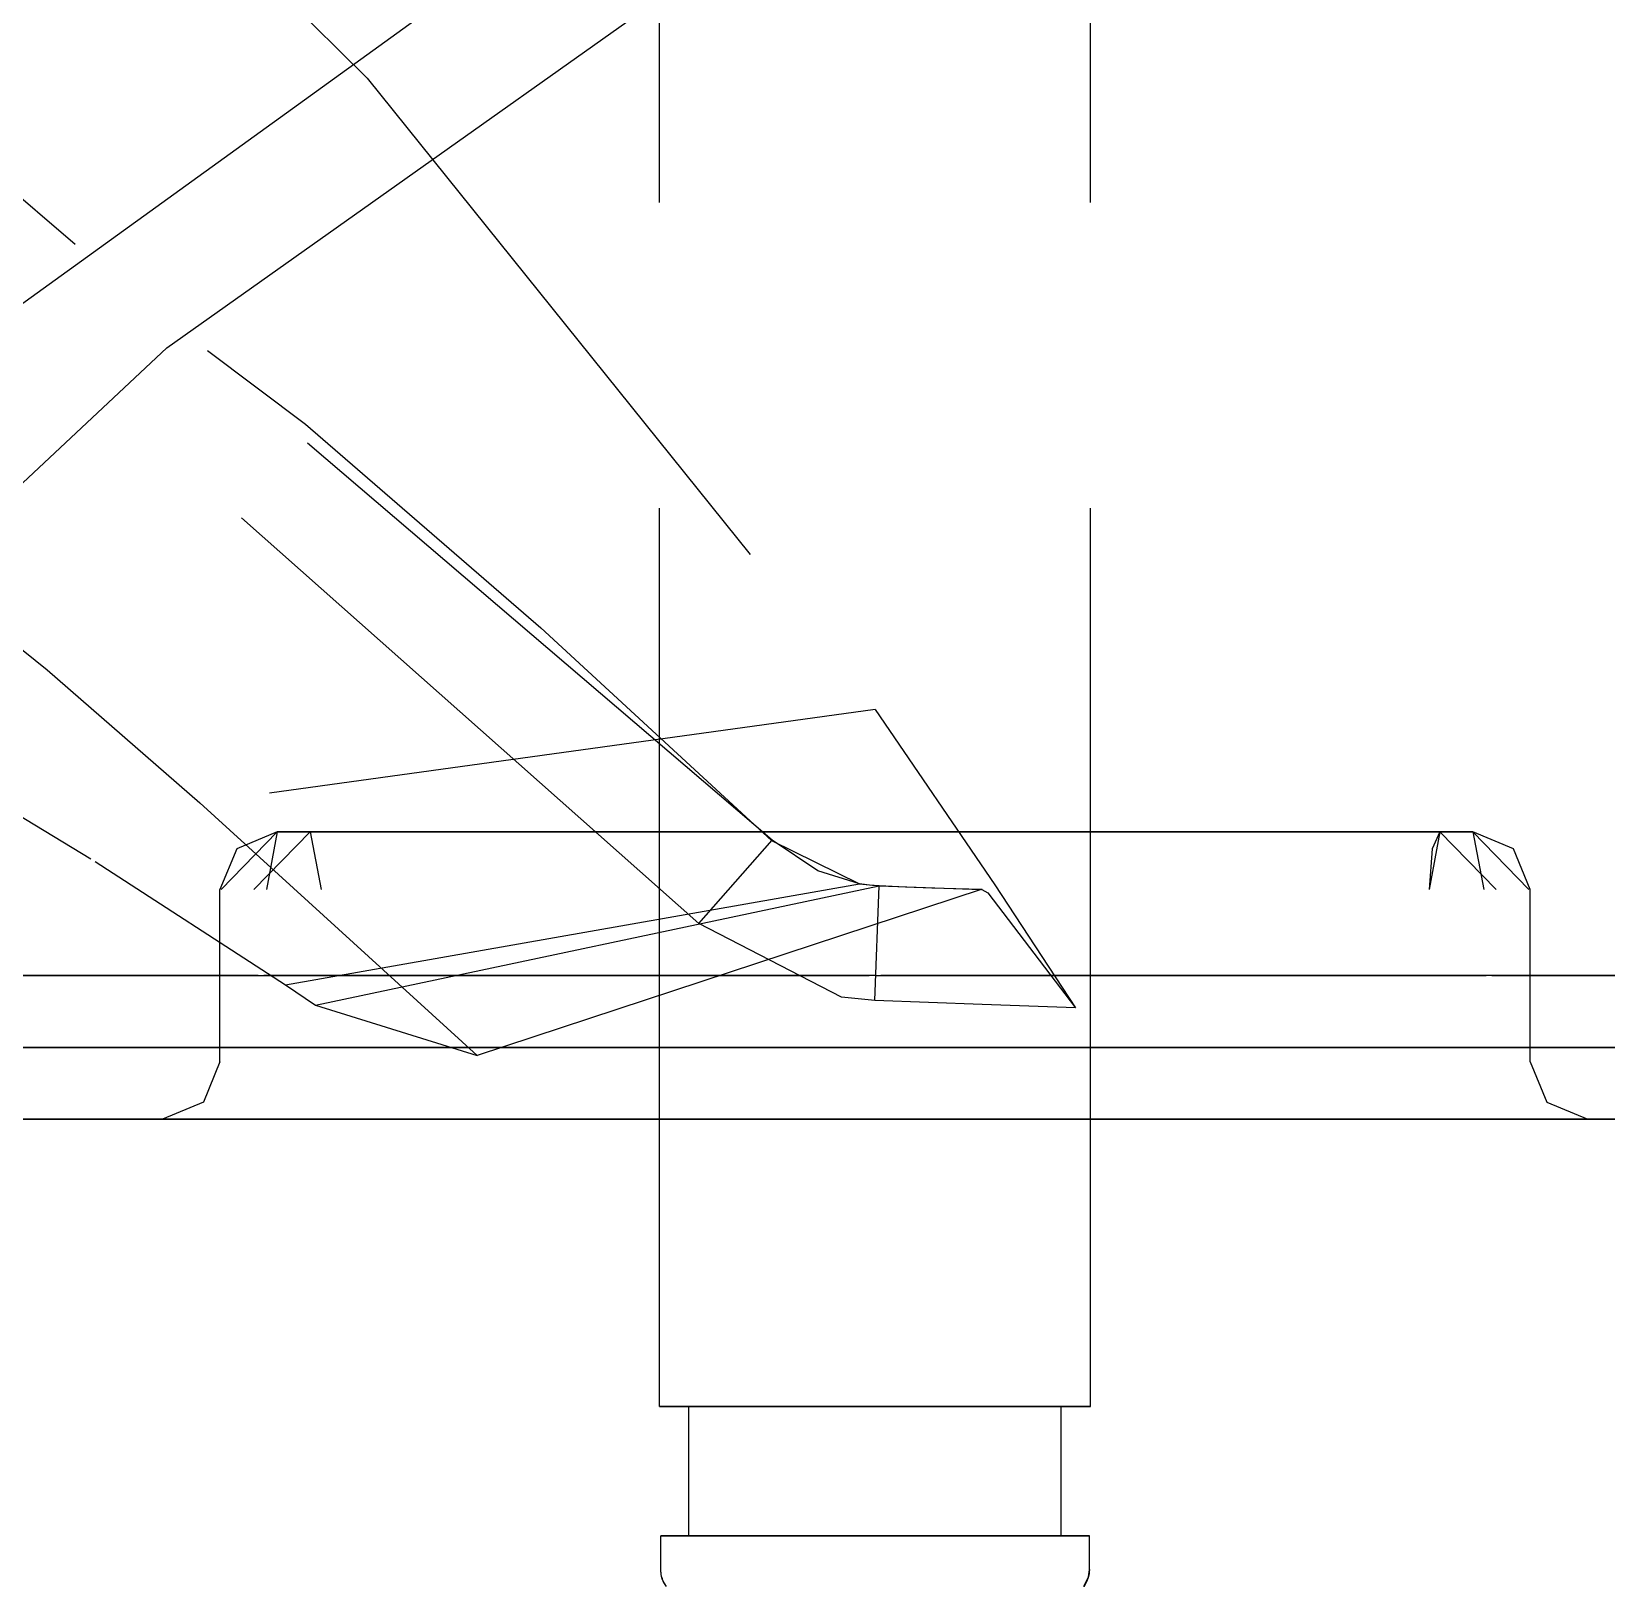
# Model space of a CAD drawing. Header units: metres. Extents: x -18 to 410, y -32 to 287.
# Drawn here: x 153.65 to 161.38, y 70.53 to 78.16 of the extents above; entities that cross this region are included whole.
import ezdxf

# ---------------------------------------------------------------- set-up
doc = ezdxf.new("R2010")
doc.units = ezdxf.units.M
doc.linetypes.add('DASHED', pattern=[4.5, 3, -1.5])
doc.layers.add('HIDDEN', color=9, linetype='DASHED')
doc.layers.add('VISIBLE', color=3, linetype='Continuous')

msp = doc.modelspace()

# ---------------------------------------------------------------- linework, layer by layer
at = {"layer": 'HIDDEN'}
for p, q in [((156.7305, 72.8204), (156.7305, 82.9036)), ((158.8458, 72.8204), (158.8458, 82.9036)), ((156.7305, 72.8204), (156.7305, 82.4803)), ((158.8458, 72.8204), (158.8458, 82.4803)), ((157.7881, 74.8313), (154.4741, 74.3744)), ((154.854, 74.2306), (155.0153, 74.2306)), ((155.0153, 74.2306), (154.854, 74.2306)), ((160.561, 74.2306), (160.7222, 74.2306)), ((160.7222, 74.2306), (160.561, 74.2306)), ((154.572, 73.1024), (154.572, 73.9486)), ((154.572, 73.1024), (154.572, 73.9486)), ((154.894, 73.48), (157.7121, 73.9761)), ((155.042, 73.3799), (157.8079, 73.9659)), ((158.3088, 73.9486), (155.8354, 73.1335)), ((161.0043, 73.1024), (161.0043, 73.9486)), ((161.0043, 73.1024), (161.0043, 73.9486)), ((154.3023, 72.8204), (154.4636, 72.8204)), ((154.4636, 72.8204), (154.3023, 72.8204)), ((161.1127, 72.8204), (161.274, 72.8204)), ((161.274, 72.8204), (161.1127, 72.8204)), ((156.8743, 71.4102), (156.7305, 71.4102)), ((158.8458, 71.4102), (158.7019, 71.4102)), ((156.8743, 70.7756), (156.7361, 70.7756)), ((158.8401, 70.7756), (158.7019, 70.7756))]:
    msp.add_line(p, q, dxfattribs=at)
for points in [[(133.5361, 85.3275), (137.1845, 84.4383), (141.2161, 82.8377), (145.0703, 80.8846), (148.7691, 78.7025), (151.6465, 76.7), (153.7235, 75.0263), (154.4741, 74.3744)], [(146.9204, 83.8651), (148.4717, 83.2868), (150.8679, 81.8001), (153.3427, 79.8609), (155.2951, 77.9315), (157.7881, 74.8313)], [(131.7312, 83.5734), (135.5133, 82.4072), (139.295, 81.1442), (146.2563, 78.2773), (151.3757, 75.657), (153.9604, 74.0853)], [(146.5463, 82.2771), (150.9113, 79.2935), (154.9926, 76.2335), (156.1477, 75.2322), (157.279, 74.1894)], [(157.2829, 74.1902), (153.1856, 77.6928), (151.7779, 78.7181), (149.5963, 80.1973), (146.6602, 82.2381)], [(156.9229, 73.7818), (153.1343, 77.142), (149.5576, 79.7296), (148.079, 80.7664), (146.6981, 81.7842)], [(157.7881, 74.8313), (158.3755, 73.9706)], [(155.8354, 73.1335), (154.4741, 74.3744)], [(154.854, 74.2306), (154.6546, 74.148), (154.572, 73.9486)], [(154.854, 74.2306), (154.6546, 74.148), (154.572, 73.9486)], [(154.854, 74.2306), (154.5782, 73.9486)], [(154.854, 74.2306), (154.5782, 73.9486)], [(155.0153, 74.2306), (154.7395, 73.9486)], [(155.0153, 74.2306), (154.7395, 73.9486)], [(154.854, 74.2306), (154.8005, 73.9486)], [(154.854, 74.2306), (154.8005, 73.9486)], [(160.7222, 74.2306), (160.3072, 74.2306), (159.8902, 74.2306), (159.4717, 74.2306), (159.0519, 74.2306), (158.6312, 74.2306), (158.2098, 74.2306), (157.7881, 74.2306), (157.3665, 74.2306), (156.9451, 74.2306), (156.5244, 74.2306), (156.1046, 74.2306), (155.6861, 74.2306), (155.2691, 74.2306), (154.854, 74.2306)], [(154.854, 74.2306), (155.2691, 74.2306), (155.6861, 74.2306), (156.1046, 74.2306), (156.5244, 74.2306), (156.9451, 74.2306), (157.3665, 74.2306), (157.7881, 74.2306), (158.2098, 74.2306), (158.6312, 74.2306), (159.0519, 74.2306), (159.4717, 74.2306), (159.8902, 74.2306), (160.3072, 74.2306), (160.7222, 74.2306)], [(155.0153, 74.2306), (155.0687, 73.9486)], [(155.0153, 74.2306), (155.4076, 74.2306), (155.8017, 74.2306), (156.1972, 74.2306), (156.5939, 74.2306), (156.9915, 74.2306), (157.3897, 74.2306), (157.7881, 74.2306), (158.1866, 74.2306), (158.5848, 74.2306), (158.9824, 74.2306), (159.3791, 74.2306), (159.7746, 74.2306), (160.1687, 74.2306), (160.561, 74.2306)], [(160.561, 74.2306), (160.1687, 74.2306), (159.7746, 74.2306), (159.3791, 74.2306), (158.9824, 74.2306), (158.5848, 74.2306), (158.1866, 74.2306), (157.7881, 74.2306), (157.3897, 74.2306), (156.9915, 74.2306), (156.5939, 74.2306), (156.1972, 74.2306), (155.8017, 74.2306), (155.4076, 74.2306), (155.0153, 74.2306)], [(155.0153, 74.2306), (155.0687, 73.9486)], [(160.561, 74.2306), (160.5076, 73.9486)], [(160.561, 74.2306), (160.5232, 74.148), (160.5076, 73.9486)], [(160.561, 74.2306), (160.8368, 73.9486)], [(160.561, 74.2306), (160.8368, 73.9486)], [(160.7222, 74.2306), (160.9981, 73.9486)], [(160.7222, 74.2306), (160.7758, 73.9486)], [(160.7222, 74.2306), (160.7758, 73.9486)], [(160.7222, 74.2306), (160.9981, 73.9486)], [(161.0043, 73.9486), (160.9217, 74.148), (160.7222, 74.2306)], [(161.0043, 73.9486), (160.9217, 74.148), (160.7222, 74.2306)], [(156.9229, 73.7818), (157.2829, 74.1902)], [(157.2829, 74.1902), (157.279, 74.1894)], [(157.279, 74.1894), (157.7121, 73.9761)], [(157.7124, 73.9766), (157.507, 74.0402), (157.2829, 74.1902)], [(153.9604, 74.0853), (154.894, 73.48)], [(157.7121, 73.9761), (157.8079, 73.9659)], [(157.8079, 73.9662), (157.7606, 73.9699), (157.7124, 73.9766)], [(157.7871, 73.4026), (157.8079, 73.9662)], [(157.8079, 73.9662), (157.8079, 73.9659)], [(158.3138, 73.9489), (158.1851, 73.952), (158.0673, 73.9551), (157.9375, 73.9602), (157.8079, 73.9662)], [(157.8079, 73.9659), (158.3088, 73.9486)], [(158.3118, 73.9489), (158.3418, 73.9319)], [(158.3418, 73.9319), (158.7725, 73.3675)], [(158.3755, 73.9706), (158.7725, 73.3675)], [(157.6231, 73.4205), (156.9229, 73.7818)], [(171.6081, 73.5255), (171.2616, 73.5255), (170.2395, 73.5255), (168.593, 73.5255), (166.4048, 73.5255), (163.7844, 73.5255), (160.8634, 73.5255), (157.7881, 73.5255), (154.7129, 73.5255), (151.7919, 73.5255), (149.1715, 73.5255), (146.9832, 73.5255), (145.3368, 73.5255), (144.3147, 73.5255), (143.9682, 73.5255)], [(143.9682, 73.5255), (144.3152, 73.5255), (145.3377, 73.5255), (146.9843, 73.5255), (149.1726, 73.5255), (151.7927, 73.5255), (154.7133, 73.5255), (157.7881, 73.5255), (160.8629, 73.5255), (163.7836, 73.5255), (166.4037, 73.5255), (168.5919, 73.5255), (170.2386, 73.5255), (171.261, 73.5255), (171.6081, 73.5255)], [(144.1797, 73.5255), (144.5209, 73.5255), (145.5274, 73.5255), (147.1486, 73.5255), (149.3034, 73.5255), (151.8837, 73.5255), (154.76, 73.5255), (157.7881, 73.5255), (160.8163, 73.5255), (163.6926, 73.5255), (166.2729, 73.5255), (168.4277, 73.5255), (170.0489, 73.5255), (171.0554, 73.5255), (171.3966, 73.5255)], [(171.3966, 73.5255), (171.0548, 73.5255), (170.048, 73.5255), (168.4266, 73.5255), (166.2718, 73.5255), (163.6918, 73.5255), (160.8159, 73.5255), (157.7881, 73.5255), (154.7604, 73.5255), (151.8845, 73.5255), (149.3044, 73.5255), (147.1497, 73.5255), (145.5283, 73.5255), (144.5215, 73.5255), (144.1797, 73.5255)], [(154.894, 73.48), (155.042, 73.3799)], [(155.042, 73.3799), (155.8354, 73.1335)], [(157.7871, 73.4026), (157.6231, 73.4205)], [(158.3146, 73.384), (157.7871, 73.4026)], [(158.7725, 73.3675), (158.3146, 73.384)], [(157.7881, 73.173), (156.2647, 73.173), (154.7604, 73.173), (153.2942, 73.173), (151.8845, 73.173), (150.5489, 73.173), (149.3044, 73.173), (148.1666, 73.173), (147.1497, 73.173), (146.2666, 73.173), (145.5283, 73.173), (144.9442, 73.173), (144.5215, 73.173), (144.2656, 73.173), (144.1797, 73.173)], [(144.1797, 73.173), (144.2653, 73.173), (144.5209, 73.173), (144.9434, 73.173), (145.5274, 73.173), (146.2655, 73.173), (147.1486, 73.173), (148.1655, 73.173), (149.3034, 73.173), (150.548, 73.173), (151.8837, 73.173), (153.2936, 73.173), (154.76, 73.173), (156.2645, 73.173), (157.7881, 73.173)], [(171.3966, 73.173), (171.3107, 73.173), (171.0548, 73.173), (170.6321, 73.173), (170.048, 73.173), (169.3097, 73.173), (168.4266, 73.173), (167.4097, 73.173), (166.2718, 73.173), (165.0273, 73.173), (163.6918, 73.173), (162.2821, 73.173), (160.8159, 73.173), (159.3116, 73.173), (157.7881, 73.173)], [(157.7881, 73.173), (159.3118, 73.173), (160.8163, 73.173), (162.2827, 73.173), (163.6926, 73.173), (165.0283, 73.173), (166.2729, 73.173), (167.4108, 73.173), (168.4277, 73.173), (169.3107, 73.173), (170.0489, 73.173), (170.6329, 73.173), (171.0554, 73.173), (171.311, 73.173), (171.3966, 73.173)], [(154.572, 73.1024), (154.491, 72.9046), (154.29, 72.8204)], [(161.0043, 73.1024), (161.0853, 72.9046), (161.2863, 72.8204)], [(157.7881, 72.8204), (155.9094, 72.8204), (154.0544, 72.8204), (152.2462, 72.8204), (150.5078, 72.8204), (148.8608, 72.8204), (147.3261, 72.8204), (145.923, 72.8204), (144.669, 72.8204), (143.58, 72.8204), (142.6696, 72.8204), (141.9493, 72.8204), (141.4281, 72.8204), (141.1126, 72.8204), (141.0067, 72.8204)], [(143.8271, 72.8204), (143.9149, 72.8204), (144.1772, 72.8204), (144.6106, 72.8204), (145.2097, 72.8204), (145.967, 72.8204), (146.873, 72.8204), (147.9162, 72.8204), (149.0836, 72.8204), (150.3604, 72.8204), (151.7307, 72.8204), (153.1771, 72.8204), (154.6815, 72.8204), (156.225, 72.8204), (157.7881, 72.8204)], [(157.7881, 72.8204), (156.2252, 72.8204), (154.682, 72.8204), (153.1777, 72.8204), (151.7315, 72.8204), (150.3614, 72.8204), (149.0846, 72.8204), (147.9173, 72.8204), (146.8741, 72.8204), (145.9681, 72.8204), (145.2107, 72.8204), (144.6114, 72.8204), (144.1778, 72.8204), (143.9152, 72.8204), (143.8271, 72.8204)], [(154.7469, 72.8204), (154.6929, 72.8204), (154.6405, 72.8204), (154.5902, 72.8204), (154.5424, 72.8204), (154.4976, 72.8204), (154.4564, 72.8204), (154.4189, 72.8204), (154.3857, 72.8204), (154.3571, 72.8204), (154.3332, 72.8204), (154.3144, 72.8204), (154.3009, 72.8204), (154.2927, 72.8204), (154.29, 72.8204)], [(154.29, 72.8204), (154.29, 72.8204), (154.2902, 72.8204), (154.2905, 72.8204), (154.291, 72.8204), (154.2915, 72.8204), (154.2922, 72.8204), (154.2931, 72.8204), (154.294, 72.8204), (154.2951, 72.8204), (154.2963, 72.8204), (154.2976, 72.8204), (154.299, 72.8204), (154.3006, 72.8204), (154.3023, 72.8204)], [(154.3023, 72.8204), (154.3006, 72.8204), (154.299, 72.8204), (154.2976, 72.8204), (154.2963, 72.8204), (154.2951, 72.8204), (154.294, 72.8204), (154.2931, 72.8204), (154.2922, 72.8204), (154.2915, 72.8204), (154.291, 72.8204), (154.2905, 72.8204), (154.2902, 72.8204), (154.29, 72.8204), (154.29, 72.8204)], [(154.29, 72.8204), (154.2927, 72.8204), (154.3009, 72.8204), (154.3144, 72.8204), (154.3332, 72.8204), (154.3571, 72.8204), (154.3857, 72.8204), (154.4189, 72.8204), (154.4564, 72.8204), (154.4976, 72.8204), (154.5424, 72.8204), (154.5902, 72.8204), (154.6405, 72.8204), (154.6929, 72.8204), (154.7469, 72.8204)], [(154.4636, 72.8204), (154.4799, 72.8204), (154.5029, 72.8204), (154.5321, 72.8204), (154.5672, 72.8204), (154.6079, 72.8204), (154.6535, 72.8204), (154.7036, 72.8204), (154.7575, 72.8204), (154.8145, 72.8204), (154.8741, 72.8204), (154.9353, 72.8204), (154.9976, 72.8204), (155.0601, 72.8204), (155.122, 72.8204)], [(155.122, 72.8204), (155.0601, 72.8204), (154.9976, 72.8204), (154.9353, 72.8204), (154.8741, 72.8204), (154.8145, 72.8204), (154.7575, 72.8204), (154.7036, 72.8204), (154.6535, 72.8204), (154.6079, 72.8204), (154.5672, 72.8204), (154.5321, 72.8204), (154.5029, 72.8204), (154.4799, 72.8204), (154.4636, 72.8204)], [(160.8294, 72.8204), (160.3992, 72.8204), (159.967, 72.8204), (159.5332, 72.8204), (159.0981, 72.8204), (158.662, 72.8204), (158.2252, 72.8204), (157.7881, 72.8204), (157.3511, 72.8204), (156.9143, 72.8204), (156.4782, 72.8204), (156.0431, 72.8204), (155.6093, 72.8204), (155.1771, 72.8204), (154.7469, 72.8204)], [(154.7469, 72.8204), (155.1771, 72.8204), (155.6093, 72.8204), (156.0431, 72.8204), (156.4782, 72.8204), (156.9143, 72.8204), (157.3511, 72.8204), (157.7881, 72.8204), (158.2252, 72.8204), (158.662, 72.8204), (159.0981, 72.8204), (159.5332, 72.8204), (159.967, 72.8204), (160.3992, 72.8204), (160.8294, 72.8204)], [(155.122, 72.8204), (155.4992, 72.8204), (155.8781, 72.8204), (156.2584, 72.8204), (156.6399, 72.8204), (157.0221, 72.8204), (157.405, 72.8204), (157.7881, 72.8204), (158.1713, 72.8204), (158.5541, 72.8204), (158.9364, 72.8204), (159.3179, 72.8204), (159.6982, 72.8204), (160.0771, 72.8204), (160.4543, 72.8204)], [(160.4543, 72.8204), (160.0771, 72.8204), (159.6982, 72.8204), (159.3179, 72.8204), (158.9364, 72.8204), (158.5541, 72.8204), (158.1713, 72.8204), (157.7881, 72.8204), (157.405, 72.8204), (157.0221, 72.8204), (156.6399, 72.8204), (156.2584, 72.8204), (155.8781, 72.8204), (155.4992, 72.8204), (155.122, 72.8204)], [(157.7881, 72.8204), (159.3513, 72.8204), (160.8948, 72.8204), (162.3992, 72.8204), (163.8456, 72.8204), (165.2158, 72.8204), (166.4927, 72.8204), (167.6601, 72.8204), (168.7033, 72.8204), (169.6093, 72.8204), (170.3666, 72.8204), (170.9657, 72.8204), (171.3991, 72.8204), (171.6614, 72.8204), (171.7491, 72.8204)], [(174.5695, 72.8204), (174.4637, 72.8204), (174.1482, 72.8204), (173.627, 72.8204), (172.9067, 72.8204), (171.9963, 72.8204), (170.9073, 72.8204), (169.6533, 72.8204), (168.2501, 72.8204), (166.7155, 72.8204), (165.0685, 72.8204), (163.3301, 72.8204), (161.5219, 72.8204), (159.6668, 72.8204), (157.7881, 72.8204)], [(171.7491, 72.8204), (171.661, 72.8204), (171.3985, 72.8204), (170.9649, 72.8204), (170.3656, 72.8204), (169.6082, 72.8204), (168.7022, 72.8204), (167.659, 72.8204), (166.4916, 72.8204), (165.2149, 72.8204), (163.8448, 72.8204), (162.3985, 72.8204), (160.8943, 72.8204), (159.3511, 72.8204), (157.7881, 72.8204)], [(160.4543, 72.8204), (160.5162, 72.8204), (160.5787, 72.8204), (160.6409, 72.8204), (160.7022, 72.8204), (160.7617, 72.8204), (160.8188, 72.8204), (160.8727, 72.8204), (160.9228, 72.8204), (160.9684, 72.8204), (161.0091, 72.8204), (161.0442, 72.8204), (161.0734, 72.8204), (161.0964, 72.8204), (161.1127, 72.8204)], [(161.1127, 72.8204), (161.0964, 72.8204), (161.0734, 72.8204), (161.0442, 72.8204), (161.0091, 72.8204), (160.9684, 72.8204), (160.9228, 72.8204), (160.8727, 72.8204), (160.8188, 72.8204), (160.7617, 72.8204), (160.7022, 72.8204), (160.6409, 72.8204), (160.5787, 72.8204), (160.5162, 72.8204), (160.4543, 72.8204)], [(161.2863, 72.8204), (161.2836, 72.8204), (161.2754, 72.8204), (161.2618, 72.8204), (161.2431, 72.8204), (161.2192, 72.8204), (161.1906, 72.8204), (161.1574, 72.8204), (161.1199, 72.8204), (161.0786, 72.8204), (161.0339, 72.8204), (160.9861, 72.8204), (160.9358, 72.8204), (160.8834, 72.8204), (160.8294, 72.8204)], [(160.8294, 72.8204), (160.8834, 72.8204), (160.9358, 72.8204), (160.9861, 72.8204), (161.0339, 72.8204), (161.0786, 72.8204), (161.1199, 72.8204), (161.1574, 72.8204), (161.1906, 72.8204), (161.2192, 72.8204), (161.2431, 72.8204), (161.2618, 72.8204), (161.2754, 72.8204), (161.2836, 72.8204), (161.2863, 72.8204)], [(161.274, 72.8204), (161.2757, 72.8204), (161.2773, 72.8204), (161.2787, 72.8204), (161.28, 72.8204), (161.2812, 72.8204), (161.2823, 72.8204), (161.2832, 72.8204), (161.284, 72.8204), (161.2847, 72.8204), (161.2853, 72.8204), (161.2858, 72.8204), (161.2861, 72.8204), (161.2863, 72.8204), (161.2863, 72.8204)], [(161.2863, 72.8204), (161.2863, 72.8204), (161.2861, 72.8204), (161.2858, 72.8204), (161.2853, 72.8204), (161.2847, 72.8204), (161.284, 72.8204), (161.2832, 72.8204), (161.2823, 72.8204), (161.2812, 72.8204), (161.28, 72.8204), (161.2787, 72.8204), (161.2773, 72.8204), (161.2757, 72.8204), (161.274, 72.8204)], [(157.7881, 71.4102), (157.6699, 71.4102), (157.5532, 71.4102), (157.4394, 71.4102), (157.33, 71.4102), (157.2264, 71.4102), (157.1297, 71.4102), (157.0414, 71.4102), (156.9623, 71.4102), (156.8937, 71.4102), (156.8362, 71.4102), (156.7906, 71.4102), (156.7576, 71.4102), (156.7375, 71.4102), (156.7305, 71.4102)], [(157.7881, 71.4102), (157.686, 71.4102), (157.5852, 71.4102), (157.487, 71.4102), (157.3924, 71.4102), (157.3029, 71.4102), (157.2194, 71.4102), (157.1431, 71.4102), (157.0748, 71.4102), (157.0155, 71.4102), (156.9658, 71.4102), (156.9264, 71.4102), (156.8978, 71.4102), (156.8804, 71.4102), (156.8743, 71.4102)], [(156.8743, 71.4102), (156.8743, 71.4102), (156.8743, 71.4102), (156.8743, 71.4102), (156.8743, 71.4102), (156.8743, 71.4102), (156.8743, 71.4102), (156.8743, 71.4102), (156.8743, 71.4102), (156.8743, 71.4102), (156.8743, 71.4102), (156.8743, 71.4102), (156.8743, 71.4102), (156.8743, 71.4102), (156.8743, 71.4102)], [(156.8743, 71.4102), (156.8801, 71.4102), (156.8972, 71.4102), (156.9256, 71.4102), (156.9648, 71.4102), (157.0144, 71.4102), (157.0737, 71.4102), (157.142, 71.4102), (157.2184, 71.4102), (157.302, 71.4102), (157.3917, 71.4102), (157.4863, 71.4102), (157.5848, 71.4102), (157.6858, 71.4102), (157.7881, 71.4102)], [(158.8458, 71.4102), (158.8388, 71.4102), (158.8187, 71.4102), (158.7856, 71.4102), (158.7401, 71.4102), (158.6826, 71.4102), (158.6139, 71.4102), (158.5349, 71.4102), (158.4465, 71.4102), (158.3499, 71.4102), (158.2462, 71.4102), (158.1368, 71.4102), (158.0231, 71.4102), (157.9063, 71.4102), (157.7881, 71.4102)], [(158.7019, 71.4102), (158.6959, 71.4102), (158.6784, 71.4102), (158.6499, 71.4102), (158.6105, 71.4102), (158.5608, 71.4102), (158.5015, 71.4102), (158.4332, 71.4102), (158.3569, 71.4102), (158.2734, 71.4102), (158.1838, 71.4102), (158.0893, 71.4102), (157.9911, 71.4102), (157.8902, 71.4102), (157.7881, 71.4102)], [(157.7881, 71.4102), (157.8905, 71.4102), (157.9915, 71.4102), (158.09, 71.4102), (158.1846, 71.4102), (158.2743, 71.4102), (158.3579, 71.4102), (158.4343, 71.4102), (158.5026, 71.4102), (158.5619, 71.4102), (158.6115, 71.4102), (158.6507, 71.4102), (158.679, 71.4102), (158.6962, 71.4102), (158.702, 71.4102)], [(158.702, 71.4102), (158.702, 71.4102), (158.702, 71.4102), (158.7019, 71.4102), (158.7019, 71.4102), (158.7019, 71.4102), (158.7019, 71.4102), (158.7019, 71.4102), (158.7019, 71.4102), (158.7019, 71.4102), (158.7019, 71.4102), (158.7019, 71.4102), (158.7019, 71.4102), (158.7019, 71.4102), (158.7019, 71.4102)], [(156.7361, 70.7756), (156.7431, 70.7756), (156.7631, 70.7756), (156.796, 70.7756), (156.8413, 70.7756), (156.8984, 70.7756), (156.9667, 70.7756), (157.0453, 70.7756), (157.1333, 70.7756), (157.2294, 70.7756), (157.3325, 70.7756), (157.4413, 70.7756), (157.5545, 70.7756), (157.6706, 70.7756), (157.7881, 70.7756)], [(157.7881, 70.7756), (157.6858, 70.7756), (157.5848, 70.7756), (157.4863, 70.7756), (157.3917, 70.7756), (157.302, 70.7756), (157.2184, 70.7756), (157.142, 70.7756), (157.0737, 70.7756), (157.0144, 70.7756), (156.9648, 70.7756), (156.9256, 70.7756), (156.8972, 70.7756), (156.8801, 70.7756), (156.8743, 70.7756)], [(156.8743, 70.7756), (156.8743, 70.7756), (156.8743, 70.7756), (156.8743, 70.7756), (156.8743, 70.7756), (156.8743, 70.7756), (156.8743, 70.7756), (156.8743, 70.7756), (156.8743, 70.7756), (156.8743, 70.7756), (156.8743, 70.7756), (156.8743, 70.7756), (156.8743, 70.7756), (156.8743, 70.7756), (156.8743, 70.7756)], [(156.8743, 70.7756), (156.8804, 70.7756), (156.8978, 70.7756), (156.9264, 70.7756), (156.9658, 70.7756), (157.0155, 70.7756), (157.0748, 70.7756), (157.1431, 70.7756), (157.2194, 70.7756), (157.3029, 70.7756), (157.3924, 70.7756), (157.487, 70.7756), (157.5852, 70.7756), (157.686, 70.7756), (157.7881, 70.7756)], [(158.702, 70.7756), (158.6962, 70.7756), (158.679, 70.7756), (158.6507, 70.7756), (158.6115, 70.7756), (158.5619, 70.7756), (158.5026, 70.7756), (158.4343, 70.7756), (158.3579, 70.7756), (158.2743, 70.7756), (158.1846, 70.7756), (158.09, 70.7756), (157.9915, 70.7756), (157.8905, 70.7756), (157.7881, 70.7756)], [(157.7881, 70.7756), (157.8902, 70.7756), (157.9911, 70.7756), (158.0893, 70.7756), (158.1838, 70.7756), (158.2734, 70.7756), (158.3569, 70.7756), (158.4332, 70.7756), (158.5015, 70.7756), (158.5608, 70.7756), (158.6105, 70.7756), (158.6499, 70.7756), (158.6784, 70.7756), (158.6959, 70.7756), (158.7019, 70.7756)], [(157.7881, 70.7756), (157.9057, 70.7756), (158.0218, 70.7756), (158.135, 70.7756), (158.2438, 70.7756), (158.3469, 70.7756), (158.443, 70.7756), (158.5309, 70.7756), (158.6095, 70.7756), (158.6778, 70.7756), (158.735, 70.7756), (158.7803, 70.7756), (158.8132, 70.7756), (158.8332, 70.7756), (158.8401, 70.7756)], [(158.7019, 70.7756), (158.7019, 70.7756), (158.7019, 70.7756), (158.7019, 70.7756), (158.7019, 70.7756), (158.7019, 70.7756), (158.7019, 70.7756), (158.7019, 70.7756), (158.7019, 70.7756), (158.7019, 70.7756), (158.7019, 70.7756), (158.7019, 70.7756), (158.702, 70.7756), (158.702, 70.7756), (158.702, 70.7756)]]:
    msp.add_lwpolyline(points, dxfattribs=at)
at = {"layer": 'VISIBLE'}
for p, q in [((156.7305, 71.4102), (156.7305, 72.8204)), ((156.7305, 71.4102), (156.7305, 72.8204)), ((158.8458, 71.4102), (158.8458, 72.8204)), ((158.8458, 71.4102), (158.8458, 72.8204)), ((156.8743, 70.7756), (156.8743, 71.4102)), ((156.8743, 70.7756), (156.8743, 71.4102)), ((158.7019, 70.7756), (158.7019, 71.4102)), ((158.702, 70.7756), (158.702, 71.4102)), ((156.7361, 70.6108), (156.7361, 70.7756)), ((156.7361, 70.6108), (156.7361, 70.7756)), ((158.8401, 70.6108), (158.8401, 70.7756)), ((158.8401, 70.6108), (158.8401, 70.7756))]:
    msp.add_line(p, q, dxfattribs=at)
for points in [[(156.7237, 79.0778), (153.3094, 76.6129), (150.7046, 74.1894)], [(151.2961, 73.782), (154.3112, 76.6069), (157.7881, 79.0728)], [(154.572, 73.1024), (154.491, 72.9046), (154.29, 72.8204)], [(161.0043, 73.1024), (161.0853, 72.9046), (161.2863, 72.8204)], [(141.0067, 72.8204), (141.1126, 72.8204), (141.4281, 72.8204), (141.9493, 72.8204), (142.6696, 72.8204), (143.58, 72.8204), (144.669, 72.8204), (145.923, 72.8204), (147.3261, 72.8204), (148.8608, 72.8204), (150.5078, 72.8204), (152.2462, 72.8204), (154.0544, 72.8204), (155.9094, 72.8204), (157.7881, 72.8204)], [(157.7881, 72.8204), (159.6668, 72.8204), (161.5219, 72.8204), (163.3301, 72.8204), (165.0685, 72.8204), (166.7155, 72.8204), (168.2501, 72.8204), (169.6533, 72.8204), (170.9073, 72.8204), (171.9963, 72.8204), (172.9067, 72.8204), (173.627, 72.8204), (174.1482, 72.8204), (174.4637, 72.8204), (174.5695, 72.8204)], [(156.7305, 71.4102), (156.7305, 71.4102), (156.7305, 71.4102), (156.7305, 71.4102), (156.7305, 71.4102), (156.7305, 71.4102), (156.7305, 71.4102), (156.7305, 71.4102), (156.7305, 71.4102), (156.7305, 71.4102), (156.7305, 71.4102), (156.7305, 71.4102), (156.7305, 71.4102), (156.7305, 71.4102), (156.7305, 71.4102)], [(156.7305, 71.4102), (156.7305, 71.4102), (156.7305, 71.4102), (156.7305, 71.4102), (156.7305, 71.4102), (156.7305, 71.4102), (156.7305, 71.4102), (156.7305, 71.4102), (156.7305, 71.4102), (156.7305, 71.4102), (156.7305, 71.4102), (156.7305, 71.4102), (156.7305, 71.4102), (156.7305, 71.4102), (156.7305, 71.4102)], [(156.7305, 71.4102), (156.7375, 71.4102), (156.7576, 71.4102), (156.7906, 71.4102), (156.8362, 71.4102), (156.8937, 71.4102), (156.9623, 71.4102), (157.0414, 71.4102), (157.1297, 71.4102), (157.2264, 71.4102), (157.33, 71.4102), (157.4394, 71.4102), (157.5532, 71.4102), (157.6699, 71.4102), (157.7881, 71.4102)], [(157.7881, 71.4102), (157.9063, 71.4102), (158.0231, 71.4102), (158.1368, 71.4102), (158.2462, 71.4102), (158.3499, 71.4102), (158.4465, 71.4102), (158.5349, 71.4102), (158.6139, 71.4102), (158.6826, 71.4102), (158.7401, 71.4102), (158.7856, 71.4102), (158.8187, 71.4102), (158.8388, 71.4102), (158.8458, 71.4102)], [(158.8458, 71.4102), (158.8458, 71.4102), (158.8458, 71.4102), (158.8458, 71.4102), (158.8458, 71.4102), (158.8458, 71.4102), (158.8458, 71.4102), (158.8458, 71.4102), (158.8458, 71.4102), (158.8458, 71.4102), (158.8458, 71.4102), (158.8458, 71.4102), (158.8458, 71.4102), (158.8458, 71.4102), (158.8458, 71.4102)], [(158.8458, 71.4102), (158.8458, 71.4102), (158.8458, 71.4102), (158.8458, 71.4102), (158.8458, 71.4102), (158.8458, 71.4102), (158.8458, 71.4102), (158.8458, 71.4102), (158.8458, 71.4102), (158.8458, 71.4102), (158.8458, 71.4102), (158.8458, 71.4102), (158.8458, 71.4102), (158.8458, 71.4102), (158.8458, 71.4102)], [(157.7881, 70.7756), (157.6706, 70.7756), (157.5545, 70.7756), (157.4413, 70.7756), (157.3325, 70.7756), (157.2294, 70.7756), (157.1333, 70.7756), (157.0453, 70.7756), (156.9667, 70.7756), (156.8984, 70.7756), (156.8413, 70.7756), (156.796, 70.7756), (156.7631, 70.7756), (156.7431, 70.7756), (156.7361, 70.7756)], [(156.7361, 70.7756), (156.7361, 70.7756), (156.7361, 70.7756), (156.7361, 70.7756), (156.7361, 70.7756), (156.7361, 70.7756), (156.7361, 70.7756), (156.7361, 70.7756), (156.7361, 70.7756), (156.7361, 70.7756), (156.7361, 70.7756), (156.7361, 70.7756), (156.7361, 70.7756), (156.7361, 70.7756), (156.7361, 70.7756)], [(156.7361, 70.7756), (156.7361, 70.7756), (156.7361, 70.7756), (156.7361, 70.7756), (156.7361, 70.7756), (156.7361, 70.7756), (156.7361, 70.7756), (156.7361, 70.7756), (156.7361, 70.7756), (156.7361, 70.7756), (156.7361, 70.7756), (156.7361, 70.7756), (156.7361, 70.7756), (156.7361, 70.7756), (156.7361, 70.7756)], [(158.8401, 70.7756), (158.8332, 70.7756), (158.8132, 70.7756), (158.7803, 70.7756), (158.735, 70.7756), (158.6778, 70.7756), (158.6095, 70.7756), (158.5309, 70.7756), (158.443, 70.7756), (158.3469, 70.7756), (158.2438, 70.7756), (158.135, 70.7756), (158.0218, 70.7756), (157.9057, 70.7756), (157.7881, 70.7756)], [(158.8401, 70.7756), (158.8401, 70.7756), (158.8401, 70.7756), (158.8401, 70.7756), (158.8401, 70.7756), (158.8401, 70.7756), (158.8401, 70.7756), (158.8401, 70.7756), (158.8401, 70.7756), (158.8401, 70.7756), (158.8401, 70.7756), (158.8401, 70.7756), (158.8401, 70.7756), (158.8401, 70.7756), (158.8401, 70.7756)], [(158.8401, 70.7756), (158.8401, 70.7756), (158.8401, 70.7756), (158.8401, 70.7756), (158.8401, 70.7756), (158.8401, 70.7756), (158.8401, 70.7756), (158.8401, 70.7756), (158.8401, 70.7756), (158.8401, 70.7756), (158.8401, 70.7756), (158.8401, 70.7756), (158.8401, 70.7756), (158.8401, 70.7756), (158.8401, 70.7756)], [(156.7641, 70.5266), (156.7484, 70.5534), (156.7439, 70.5647), (156.7405, 70.576), (156.7379, 70.5888), (156.7364, 70.6018), (156.7361, 70.6108)], [(156.7641, 70.5266), (156.7577, 70.5359), (156.7517, 70.5465), (156.7468, 70.5571), (156.744, 70.5643), (156.7404, 70.5764), (156.7381, 70.5875), (156.7361, 70.6108)], [(158.8122, 70.5266), (158.8351, 70.5734), (158.8378, 70.5852), (158.8395, 70.5973), (158.8401, 70.6108)], [(158.8401, 70.6108), (158.8395, 70.5978), (158.8388, 70.591), (158.8373, 70.5826), (158.8343, 70.5708), (158.8276, 70.5526), (158.8225, 70.5425), (158.8171, 70.5336), (158.8122, 70.5266)]]:
    msp.add_lwpolyline(points, dxfattribs=at)

doc.saveas('drawing.dxf')
